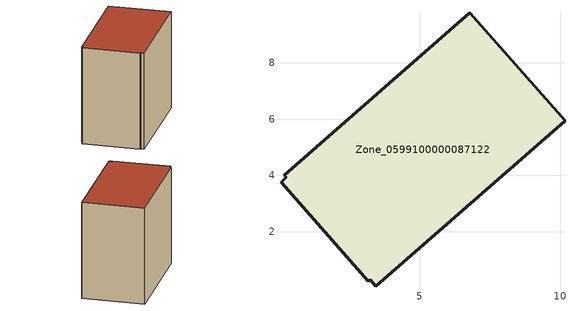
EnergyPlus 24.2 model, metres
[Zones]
Zone_0599100000087122
 floor ground (C_G): 10.16,5.94 3.44,0.06 3.25,0.29 3.17,0.23 0.08,3.75 0.26,3.92 0.19,4.01 6.78,9.78 z0
 wall outside (C_F): 0.08,3.75 3.17,0.23 3.25,0.29 3.44,0.06 10.16,5.94 6.78,9.78 0.19,4.01 0.26,3.92 0.08,3.75 z0:8.1
 roof outside (C_R): 3.44,0.06 10.16,5.94 6.78,9.78 0.19,4.01 0.26,3.92 0.08,3.75 3.17,0.23 3.25,0.29 z8.1
[BUILDING]
Pand.0599100000087122: North Axis=0; Terrain=City; Loads Convergence Tolerance Value=0.04; Temperature Convergence Tolerance Value=0.4; Solar Distribution=FullExterior; Maximum Number of Warmup Days=25; Minimum Number of Warmup Days=1
[Site:Location]
Rotterdam.The.Hague.AP_ZH_NLD Design_Conditions: Latitude=51.96; Longitude=4.45; Time Zone=1; Elevation=-4.5
[SITE:GROUNDTEMPERATURE:BUILDINGSURFACE]
18, 18, 18, 18, 18, 18, 18, 18, 18, 18, 18, 18
[MATERIAL] Thermal Absorptance=0.9; Solar Absorptance=0.7; Visible Absorptance=0.7
Name | Roughness | Thickness | Conductivity | Density | Specific Heat
G.TI.1975-1991 | MediumSmooth | 0.15 | 0.288461 | 540 | 1210
F.TI.1975-1991 | Rough | 0.3 | 0.230769 | 1920 | 840
R.TI.1975-1991 | MediumRough | 0.2 | 0.153846 | 1500 | 1000
[CONSTRUCTION]
C_G: G.TI.1975-1991
C_F: F.TI.1975-1991
C_R: R.TI.1975-1991
[ZONE]
Zone_0599100000087122: Type=1; Multiplier=1; Ceiling Height=Autocalculate; Volume=Autocalculate; Floor Area=autocalculate; Part of Total Floor Area=Yes
[ZONEINFILTRATION:DESIGNFLOWRATE]
Infil_Zone_0599100000087122: Zone or ZoneList or Space or SpaceList=Zone_0599100000087122; Schedule=AlwaysOn; Design Flow Rate Calculation Method=Flow/Area; Flow Rate per Floor Area=0.003; Constant Term Coefficient=1; Temperature Term Coefficient=0; Velocity Term Coefficient=0; Velocity Squared Term Coefficient=0
[HVACTEMPLATE:ZONE:IDEALLOADSAIRSYSTEM]
Zone_0599100000087122: Maximum Heating Supply Air Temperature=50; Minimum Cooling Supply Air Temperature=13; Maximum Heating Supply Air Humidity Ratio=0.0156; Minimum Cooling Supply Air Humidity Ratio=0.0077; Heating Limit=NoLimit; Cooling Limit=NoLimit; Dehumidification Control Type=ConstantSensibleHeatRatio; Cooling Sensible Heat Ratio=0.7; Dehumidification Setpoint=60; Humidification Control Type=None; Humidification Setpoint=30; Outdoor Air Method=None; Outdoor Air Flow Rate per Person=0.00944; Outdoor Air Flow Rate per Zone Floor Area=0; Outdoor Air Flow Rate per Zone=0; Demand Controlled Ventilation Type=None; Outdoor Air Economizer Type=NoEconomizer; Heat Recovery Type=None; Sensible Heat Recovery Effectiveness=0.7; Latent Heat Recovery Effectiveness=0.65
[ZONECONTROL:THERMOSTAT]
ThermostatControl_Zone_0599100000087122: Zone or ZoneList=Zone_0599100000087122; Control Type Schedule=DualSetpointControlType; Control 1=Thermostat_Zone_0599100000087122; Temperature Difference Between Cutout And Setpoint=0
[THERMOSTATSETPOINT:DUALSETPOINT]
Thermostat_Zone_0599100000087122: Heating Setpoint Temperature Schedule=HeatingSetpoint_Zone_0599100000087122; Cooling Setpoint Temperature Schedule=CoolingSetpoint_Zone_0599100000087122
[SCHEDULE:COMPACT]
HeatingSetpoint_Zone_0599100000087122: Through: 12/31, For: AllDays, Until: 24:00, 21
CoolingSetpoint_Zone_0599100000087122: Through: 12/31, For: AllDays, Until: 24:00, 24
DualSetpointControlType: Through: 12/31, For: AllDays, Until: 24:00, 4
AlwaysOn: Through: 12/31, For: AllDays, Until: 24:00, 1
